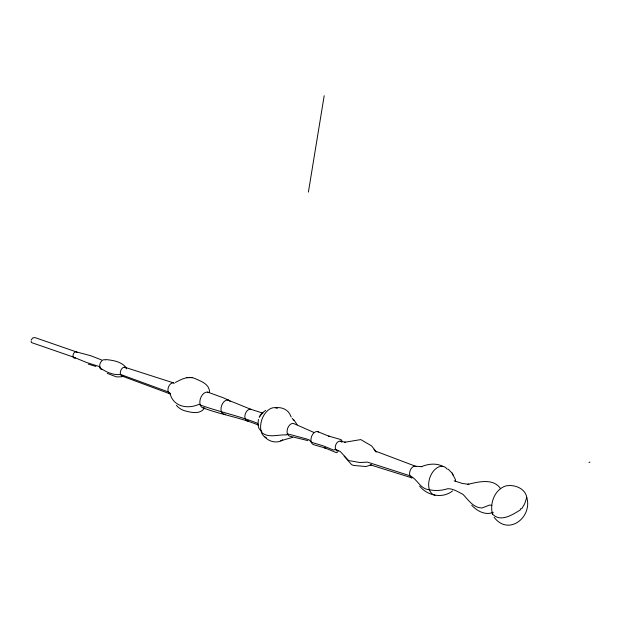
<?xml version="1.0" encoding="UTF-8"?>
<svg xmlns="http://www.w3.org/2000/svg" width="621" height="621" viewBox="0 0 621 621"><rect width="100%" height="100%" fill="white"/><g stroke="black" fill="none" stroke-linecap="round" stroke-linejoin="round"><path stroke-width="0.93" d="M257.987 424.182L258.445 419.361M455.348 481.562L455.573 479.948L452.111 473.093L448.059 469.072M308.404 192.099L324.178 95.758M492.5 514.087C489.534 503.445 494.65 489.55 505.696 485.971C513.932 484.101 525.288 488.207 526.771 497.421L524.629 503.872L521.857 508.545L520.367 508.941L520.421 509.88C512.379 514.755 500.642 522.696 492.5 514.087L492.849 512.209M31.166 339.99L32.797 337.878L35.032 337.607L76.158 351.835L90.666 355.709L101.596 359.939M204.278 408.439C199.504 414.696 191.33 412.445 184.887 410.846C181.58 409.844 178.662 408.044 176.411 405.397M265.586 410.403L262.085 413.097L259.229 417.219L260.277 415.418L262.978 412.895L261.278 413.796L262.435 413.361M452.546 490.9C442.594 498.989 427.24 495.768 419.61 486.049M292.507 437.417L280.808 440.739L282.586 440.072M588.98 462.529L589.95 462.071M175.339 382.435C181.053 379.547 187.286 375.915 193.931 378.119C200.436 381.038 209.882 383.84 209.525 392.596M282.718 440.072C276.896 443.619 269.328 441.927 264.825 436.982M493.004 512.395C485.389 515.655 476.819 510.92 471.719 505.246M421.31 466.744C428.086 463.833 436.245 462.87 442.975 466.394M371.537 464.803L365.924 466.526L353.644 465.447L351.548 464.601L344.143 456.179M121.685 376.807L116.461 376.877L107.262 373.376M186.657 377.692L189.11 377.661M189.436 377.653L192.052 377.615M337.428 452.608L336.209 452.624L324.434 447.679L325.404 448.075L313.838 444.745A6.862 4.425 -70.9 0 1 311.556 436.485A6.862 4.425 -70.9 0 1 318.557 431.983M105.849 359.551C112.711 360.289 120.49 361.383 125.403 366.747M275.639 407.749C281.422 406.84 287.973 409.48 290.279 415.115M421.791 466.658L415.395 466.208L375.332 451.056M491.848 505.331L489.527 505.059L482.082 507.986C473.303 507.877 468.475 500.045 463.033 494.409C458.267 492.011 453.19 488.502 447.71 488.711C441.896 490.637 435.437 490.994 429.422 489.752C420.021 489.154 417.545 479.078 409.876 475.725L367.485 462.125L359.846 462.513L348.629 460.549L340.184 451.428L335.526 449.301L333.601 450.078L323.083 445.808L311.276 442.245L309.274 439.901L306.169 438.853L287.407 433.807L286.351 434.933C278.053 434.351 268.202 438.573 261.418 432.247M307.985 440.631L289.883 436.229A6.645 4.277 -70.9 0 1 287.678 428.242A6.645 4.277 -70.9 0 1 294.455 423.871L313.659 432.348M340.261 441.143L345.493 442.284L344.469 442.299L360.793 439.59L371.622 445.909L376.272 451.979M370.248 464.818L412.15 477.945A6.109 3.928 -70.9 0 1 410.124 470.602A6.109 3.928 -70.9 0 1 416.349 466.596M88.329 364.147L95.844 366.444M250.659 409.239L262.636 413.05M124.728 367.228L173.476 382.878M203.339 407.997C221.332 414.75 240.552 417.591 258.32 425.043M454.13 480.833L462.536 483.495L468.886 484.326L467.76 484.341C478.302 481.95 493.369 477.821 500.596 488.727M207.725 392.123L223.607 397.906L229.203 400.529M122.267 376.147L170.402 394.001A5.783 3.726 -70.9 0 1 168.477 387.046A5.783 3.726 -70.9 0 1 174.377 383.242M317.486 431.548L329.681 436.501L328.711 436.105L341.022 439.614L342.544 441.717M228.054 400.056L251.614 409.627A6.101 3.928 -70.9 0 0 245.148 414.393A6.101 3.928 -70.9 0 0 248.478 420.953M261.783 431.587L258.926 428.436L257.731 423.382C239.046 415.791 219.166 411.902 200.257 404.985L199.069 404.255C187.658 409.619 172.739 406.569 169.968 393.054L168.244 391.898L120.536 374.455C113.224 375.433 105.78 371.878 99.919 367.772L100.361 367.027L98.009 366.118L86.692 362.548L73.169 356.99L32.036 342.761A2.694 1.591 -19 0 1 31.314 341.108M494.122 517.285C508.529 536.381 532.702 517.215 526.771 497.421M293.795 419.703L297.164 424.826M292.142 418.391L293.741 420.378M374.036 449.255L375.969 451.941M290.488 415.635L291.233 417.033M452.111 473.093L453.252 475.344M126.311 368.175L126.459 368.921M204.775 407.974A8.259 5.317 -70.9 0 1 200.265 399.093A8.259 5.317 -70.9 0 1 209.013 392.643M123.074 376.132A4.634 2.989 -70.9 0 1 120.73 370.566A4.634 2.989 -70.9 0 1 126.047 368.098M75.576 357.96A3.307 2.127 -70.9 0 1 73.169 354.622A3.307 2.127 -70.9 0 1 77.097 352.449M101.86 369.666A5.185 3.338 -70.9 0 1 100.136 363.425A5.185 3.338 -70.9 0 1 105.423 360.025M225.407 414.254A7.398 4.758 -70.9 0 1 221.666 405.381A7.398 4.758 -70.9 0 1 230.143 401.445M266.425 437.758A15.727 10.122 -70.9 0 1 262.062 419.066A15.727 10.122 -70.9 0 1 277.315 408.3M338.391 451.195A5.24 3.369 -70.9 0 1 335.736 444.908A5.24 3.369 -70.9 0 1 341.744 442.121M435.01 495.209A14.989 9.649 -70.9 0 1 430.795 475.383A14.989 9.649 -70.9 0 1 447.221 469.204"/></g></svg>
